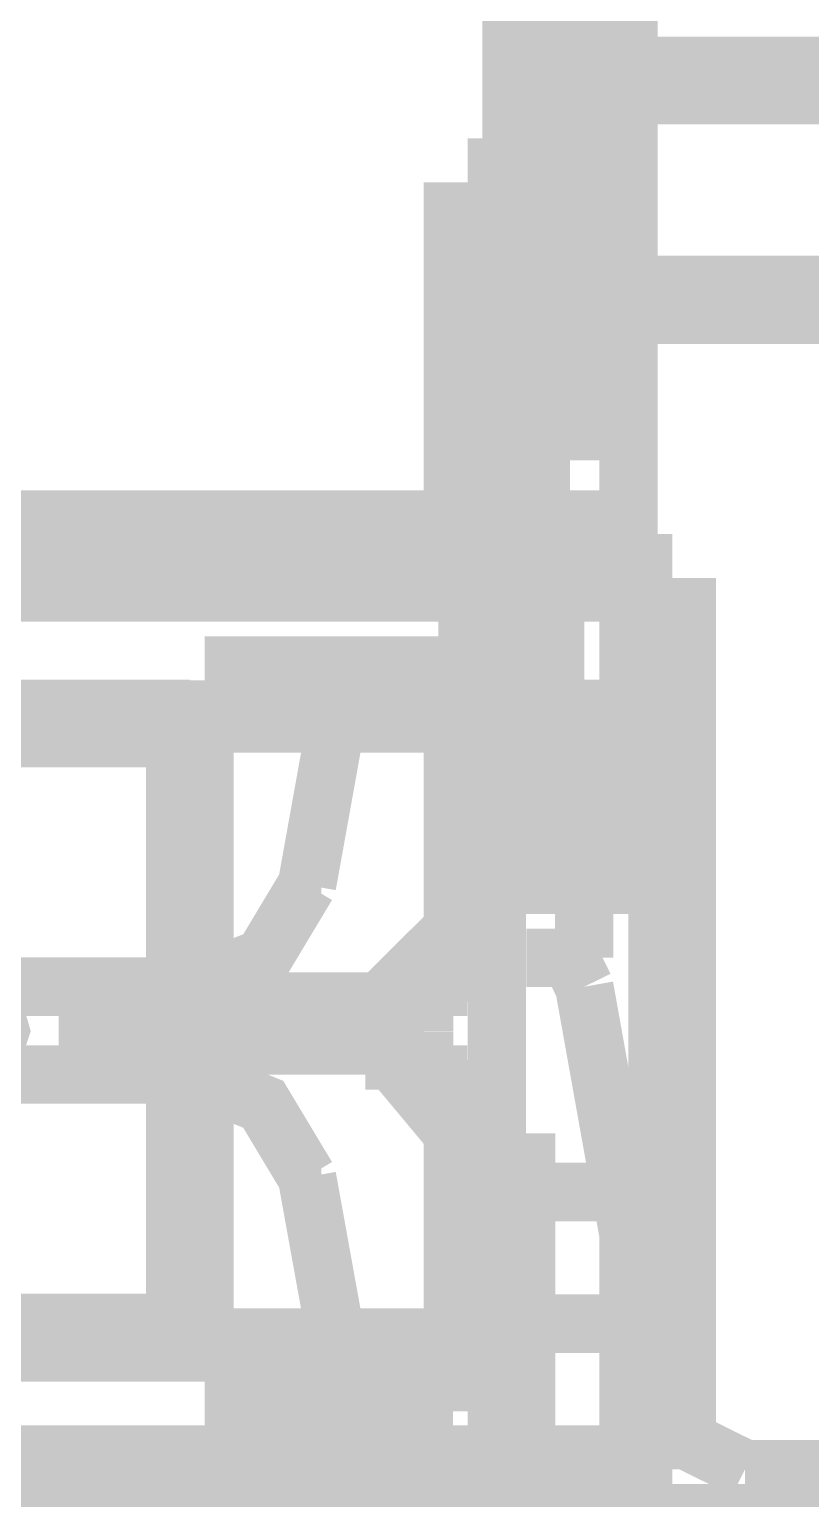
# Model space of a CAD drawing. Extents: x 0.1 to 11.6, y 0.3 to 16.2.
# Drawn here: x 8.19 to 8.2791, y 11.9834 to 12.1508 of the extents above; entities that cross this region are included whole.
import ezdxf

# ---------------------------------------------------------------- set-up
doc = ezdxf.new("R2010")
doc.units = 0
doc.header["$MEASUREMENT"] = 0

msp = doc.modelspace()

# ---------------------------------------------------------------- linework, layer by layer
at = {"color": 0}
for points, const_width in [([(8.24669, 12.0933), (8.24669, 13.3834)], 0.01), ([(8.25667, 12.1983), (8.25667, 12.145)], 0.01), ([(8.25331, 12.1334), (8.25331, 12.1917)], 0.00667), ([(8.25836, 12.115), (8.25836, 12.1533)], 0.00667), ([(8.25667, 12.145), (8.41336, 12.145)], 0.01), ([(8.24669, 12.1334), (8.24001, 12.1334)], 0.01), ([(8.24001, 12.1334), (8.24001, 12.0933)], 0.01), ([(8.25331, 12.1334), (8.24669, 12.1334)], 0.00667), ([(8.25331, 12.1334), (8.25331, 12.1017)], 0.00667), ([(8.30501, 12.1217), (8.25331, 12.1217)], 0.00667), ([(8.25999, 12.1166), (8.25999, 12.1183)], 0.00667), ([(8.25999, 12.1183), (8.26167, 12.1183)], 0.00667), ([(8.26167, 12.1183), (8.26335, 12.1183)], 0.00667), ([(8.26167, 12.1183), (8.26335, 12.1183)], 0.00667), ([(8.26335, 12.1183), (8.30333, 12.1183)], 0.00667), ([(8.25836, 12.115), (8.25836, 12.1166)], 0.00667), ([(8.25836, 12.1166), (8.25999, 12.1166)], 0.00667), ([(8.25836, 12.1166), (8.25999, 12.1166)], 0.00667), ([(8.25836, 12.1166), (8.25999, 12.1166)], 0.00667), ([(8.24669, 12.115), (8.24001, 12.115)], 0.00667), ([(8.25836, 12.0933), (8.25836, 12.115)], 0.00667), ([(8.24001, 12.0983), (8.24669, 12.0983)], 0.00667), ([(8.25836, 12.0933), (8.13336, 12.0933)], 0.01), ([(8.25836, 12.0883), (8.25836, 12.0933)], 0.01), ([(8.24001, 12.0933), (8.24001, 12.08)], 0.00667), ([(8.24669, 12.08), (8.24669, 12.0933)], 0.00667), ([(8.25667, 12.0917), (8.25667, 12.0933)], 0.00667), ([(8.25667, 12.0933), (8.25836, 12.0933)], 0.00667), ([(8.25836, 12.0933), (8.25999, 12.0933)], 0.00667), ([(8.25836, 12.0933), (8.25999, 12.0933)], 0.00667), ([(8.25331, 12.0917), (8.25499, 12.0917)], 0.00667), ([(8.25499, 12.0917), (8.25667, 12.0917)], 0.00667), ([(8.25499, 12.0917), (8.25667, 12.0917)], 0.00667), ([(8.25667, 12.0917), (8.25836, 12.0917)], 0.00667), ([(8.25667, 12.0917), (8.25836, 12.0917)], 0.00667), ([(8.26335, 12.0883), (8.13336, 12.0883)], 0.01), ([(8.26335, 11.9867), (8.26335, 12.0883)], 0.01), ([(8.25836, 12.05), (8.25836, 12.0883)], 0.00667), ([(8.24001, 12.08), (8.24001, 12.05)], 0.00667), ([(8.24001, 12.08), (8.24669, 12.08)], 0.00667), ([(8.24669, 12.05), (8.24669, 12.08)], 0.00667), ([(8.24669, 12.08), (8.24832, 12.08)], 0.00667), ([(8.24669, 12.08), (8.24669, 12.05)], 0.00667), ([(8.24669, 12.08), (8.24669, 12.05)], 0.00667), ([(8.25331, 12.08), (8.24669, 12.08)], 0.00667), ([(8.23833, 12.0783), (8.21001, 12.0783)], 0.00667), ([(8.23833, 12.0483), (8.23833, 12.0783)], 0.00667), ([(8.25331, 12.0767), (8.25331, 12.045)], 0.00667), ([(8.20833, 12.0717), (8.03168, 12.0717)], 0.01), ([(8.22999, 12.0733), (8.22835, 12.0733), (8.22499, 12.0733), (8.22331, 12.0733), (8.22, 12.0733), (8.21669, 12.0733), (8.21164, 12.0733), (8.20503, 12.0733), (8.19835, 12.0733), (8.19168, 12.0733), (8.18332, 12.0733), (8.17503, 12.0733), (8.17333, 12.0733)], 0.00667), ([(8.20833, 12.0717), (8.20833, 12.07)], 0.01), ([(8.22667, 12.0733), (8.22499, 12.0733), (8.22499, 12.0717)], 0.00667), ([(8.23167, 12.0717), (8.23167, 12.0733), (8.22999, 12.0733)], 0.00667), ([(8.20833, 12.07), (8.20833, 12.0667)], 0.01), ([(8.24001, 12.0717), (8.23665, 12.0717), (8.23503, 12.0717), (8.23167, 12.0717), (8.22835, 12.0717), (8.22499, 12.0717), (8.21832, 12.0717), (8.21332, 12.0717), (8.20833, 12.0717)], 0.00667), ([(8.22168, 12.0533), (8.22499, 12.0717)], 0.00667), ([(8.23167, 12.0717), (8.23335, 12.0717)], 0.00667), ([(8.23335, 12.0717), (8.23167, 12.0717)], 0.00667), ([(8.23167, 12.0717), (8.23335, 12.0717)], 0.00667), ([(8.23167, 12.0717), (8.23335, 12.0717)], 0.00667), ([(8.23665, 12.0717), (8.23335, 12.0717)], 0.00667), ([(8.23335, 12.0717), (8.23503, 12.0717)], 0.00667), ([(8.23335, 12.0717), (8.23503, 12.0717)], 0.00667), ([(8.23335, 12.0717), (8.23503, 12.0717)], 0.00667), ([(8.23335, 12.0717), (8.23503, 12.0717)], 0.00667), ([(8.23335, 12.0717), (8.23503, 12.0717)], 0.00667), ([(8.23335, 12.0717), (8.23503, 12.0717)], 0.00667), ([(8.23335, 12.0717), (8.23503, 12.0717)], 0.00667), ([(8.23335, 12.0717), (8.23503, 12.0717)], 0.00667), ([(8.23335, 12.0717), (8.23503, 12.0717)], 0.00667), ([(8.23335, 12.0717), (8.23503, 12.0717)], 0.00667), ([(8.23335, 12.0717), (8.23503, 12.0717)], 0.00667), ([(8.23335, 12.0717), (8.23503, 12.0717)], 0.00667), ([(8.23335, 12.0717), (8.23503, 12.0717)], 0.00667), ([(8.23335, 12.0717), (8.23503, 12.0717)], 0.00667), ([(8.23335, 12.0717), (8.23503, 12.0717)], 0.00667), ([(8.23335, 12.0717), (8.23503, 12.0717)], 0.00667), ([(8.23335, 12.0717), (8.23503, 12.0717)], 0.00667), ([(8.23335, 12.0717), (8.23503, 12.0717)], 0.00667), ([(8.23335, 12.0717), (8.23503, 12.0717)], 0.00667), ([(8.23335, 12.0717), (8.23503, 12.0717)], 0.00667), ([(8.23335, 12.0717), (8.23503, 12.0717)], 0.00667), ([(8.23335, 12.0717), (8.23503, 12.0717)], 0.00667), ([(8.23335, 12.0717), (8.23503, 12.0717)], 0.00667), ([(8.23335, 12.0717), (8.23503, 12.0717)], 0.00667), ([(8.23335, 12.0717), (8.23503, 12.0717)], 0.00667), ([(8.23335, 12.0717), (8.23503, 12.0717)], 0.00667), ([(8.23335, 12.0717), (8.23503, 12.0717)], 0.00667), ([(8.23335, 12.0717), (8.23503, 12.0717)], 0.00667), ([(8.23503, 12.0717), (8.23665, 12.0717)], 0.00667), ([(8.23503, 12.0717), (8.23665, 12.0717)], 0.00667), ([(8.23503, 12.0717), (8.23665, 12.0717)], 0.00667), ([(8.23503, 12.0717), (8.23665, 12.0717)], 0.00667), ([(8.23503, 12.0717), (8.23665, 12.0717)], 0.00667), ([(8.23503, 12.0717), (8.23665, 12.0717)], 0.00667), ([(8.23503, 12.0717), (8.23665, 12.0717)], 0.00667), ([(8.23503, 12.0717), (8.23665, 12.0717)], 0.00667), ([(8.23503, 12.0717), (8.23665, 12.0717)], 0.00667), ([(8.23503, 12.0717), (8.23665, 12.0717)], 0.00667), ([(8.23503, 12.0717), (8.23665, 12.0717)], 0.00667), ([(8.23503, 12.0717), (8.23665, 12.0717)], 0.00667), ([(8.23503, 12.0717), (8.23665, 12.0717)], 0.00667), ([(8.23503, 12.0717), (8.23665, 12.0717)], 0.00667), ([(8.23503, 12.0717), (8.23665, 12.0717)], 0.00667), ([(8.23503, 12.0717), (8.23665, 12.0717)], 0.00667), ([(8.23503, 12.0717), (8.23665, 12.0717)], 0.00667), ([(8.23503, 12.0717), (8.23665, 12.0717)], 0.00667), ([(8.23503, 12.0717), (8.23665, 12.0717)], 0.00667), ([(8.23503, 12.0717), (8.23665, 12.0717)], 0.00667), ([(8.23503, 12.0717), (8.23665, 12.0717)], 0.00667), ([(8.23503, 12.0717), (8.23665, 12.0717)], 0.00667), ([(8.23503, 12.0717), (8.23665, 12.0717)], 0.00667), ([(8.23503, 12.0717), (8.23665, 12.0717)], 0.00667), ([(8.23503, 12.0717), (8.23665, 12.0717)], 0.00667), ([(8.23503, 12.0717), (8.23665, 12.0717)], 0.00667), ([(8.23503, 12.0717), (8.23665, 12.0717)], 0.00667), ([(8.23503, 12.0717), (8.23665, 12.0717)], 0.00667), ([(8.23503, 12.0717), (8.23665, 12.0717)], 0.00667), ([(8.23503, 12.0717), (8.23665, 12.0717)], 0.00667), ([(8.23503, 12.0717), (8.23665, 12.0717)], 0.00667), ([(8.23503, 12.0717), (8.23665, 12.0717)], 0.00667), ([(8.23503, 12.0717), (8.23665, 12.0717)], 0.00667), ([(8.23503, 12.0717), (8.23665, 12.0717)], 0.00667), ([(8.23503, 12.0717), (8.23665, 12.0717)], 0.00667), ([(8.23503, 12.0717), (8.23665, 12.0717)], 0.00667), ([(8.23503, 12.0717), (8.23665, 12.0717)], 0.00667), ([(8.23503, 12.0717), (8.23665, 12.0717)], 0.00667), ([(8.23503, 12.0717), (8.23665, 12.0717)], 0.00667), ([(8.23503, 12.0717), (8.23665, 12.0717)], 0.00667), ([(8.23503, 12.0717), (8.23665, 12.0717)], 0.00667), ([(8.23503, 12.0717), (8.23665, 12.0717)], 0.00667), ([(8.23503, 12.0717), (8.23665, 12.0717)], 0.00667), ([(8.23503, 12.0717), (8.23665, 12.0717)], 0.00667), ([(8.23503, 12.0717), (8.23665, 12.0717)], 0.00667), ([(8.23503, 12.0717), (8.23665, 12.0717)], 0.00667), ([(8.23503, 12.0717), (8.23665, 12.0717)], 0.00667), ([(8.23503, 12.0717), (8.23665, 12.0717)], 0.00667), ([(8.23503, 12.0717), (8.23665, 12.0717)], 0.00667), ([(8.23503, 12.0717), (8.23665, 12.0717)], 0.00667), ([(8.23503, 12.0717), (8.23665, 12.0717)], 0.00667), ([(8.23503, 12.0717), (8.23665, 12.0717)], 0.00667), ([(8.23503, 12.0717), (8.23665, 12.0717)], 0.00667), ([(8.23503, 12.0717), (8.23665, 12.0717)], 0.00667), ([(8.23503, 12.0717), (8.23665, 12.0717)], 0.00667), ([(8.23503, 12.0717), (8.23665, 12.0717)], 0.00667), ([(8.23503, 12.0717), (8.23665, 12.0717)], 0.00667), ([(8.23503, 12.0717), (8.23665, 12.0717)], 0.00667), ([(8.23503, 12.0717), (8.23665, 12.0717)], 0.00667), ([(8.23503, 12.0717), (8.23665, 12.0717)], 0.00667), ([(8.23503, 12.0717), (8.23665, 12.0717)], 0.00667), ([(8.23503, 12.0717), (8.23665, 12.0717)], 0.00667), ([(8.23503, 12.0717), (8.23665, 12.0717)], 0.00667), ([(8.23503, 12.0717), (8.23665, 12.0717)], 0.00667), ([(8.23503, 12.0717), (8.23665, 12.0717)], 0.00667), ([(8.23503, 12.0717), (8.23665, 12.0717)], 0.00667), ([(8.23503, 12.0717), (8.23665, 12.0717)], 0.00667), ([(8.23503, 12.0717), (8.23665, 12.0717)], 0.00667), ([(8.23503, 12.0717), (8.23665, 12.0717)], 0.00667), ([(8.23503, 12.0717), (8.23665, 12.0717)], 0.00667), ([(8.23665, 12.0717), (8.23833, 12.0717)], 0.00667), ([(8.23665, 12.0717), (8.23833, 12.0717)], 0.00667), ([(8.23665, 12.0717), (8.23833, 12.0717)], 0.00667), ([(8.23665, 12.0717), (8.23833, 12.0717)], 0.00667), ([(8.23665, 12.0717), (8.23833, 12.0717)], 0.00667), ([(8.23665, 12.0717), (8.23833, 12.0717)], 0.00667), ([(8.23665, 12.0717), (8.23833, 12.0717)], 0.00667), ([(8.23665, 12.0717), (8.23833, 12.0717)], 0.00667), ([(8.23665, 12.0717), (8.23833, 12.0717)], 0.00667), ([(8.23665, 12.0717), (8.23833, 12.0717)], 0.00667), ([(8.23665, 12.0717), (8.23833, 12.0717)], 0.00667), ([(8.23665, 12.0717), (8.23833, 12.0717)], 0.00667), ([(8.23665, 12.0717), (8.23833, 12.0717)], 0.00667), ([(8.23665, 12.0717), (8.23833, 12.0717)], 0.00667), ([(8.23665, 12.0717), (8.23833, 12.0717)], 0.00667), ([(8.23665, 12.0717), (8.23833, 12.0717)], 0.00667), ([(8.23665, 12.0717), (8.23833, 12.0717)], 0.00667), ([(8.23665, 12.0717), (8.23833, 12.0717)], 0.00667), ([(8.23665, 12.0717), (8.23833, 12.0717)], 0.00667), ([(8.23665, 12.0717), (8.23833, 12.0717)], 0.00667), ([(8.23665, 12.0717), (8.23833, 12.0717)], 0.00667), ([(8.23665, 12.0717), (8.23833, 12.0717)], 0.00667), ([(8.23665, 12.0717), (8.23833, 12.0717)], 0.00667), ([(8.23665, 12.0717), (8.23833, 12.0717)], 0.00667), ([(8.23665, 12.0717), (8.23833, 12.0717)], 0.00667), ([(8.23665, 12.0717), (8.23833, 12.0717)], 0.00667), ([(8.23665, 12.0717), (8.23833, 12.0717)], 0.00667), ([(8.23665, 12.0717), (8.23833, 12.0717)], 0.00667), ([(8.23665, 12.0717), (8.23833, 12.0717)], 0.00667), ([(8.23665, 12.0717), (8.23833, 12.0717)], 0.00667), ([(8.23665, 12.0717), (8.23833, 12.0717)], 0.00667), ([(8.23665, 12.0717), (8.23833, 12.0717)], 0.00667), ([(8.23665, 12.0717), (8.23833, 12.0717)], 0.00667), ([(8.23665, 12.0717), (8.23833, 12.0717)], 0.00667), ([(8.23665, 12.0717), (8.23833, 12.0717)], 0.00667), ([(8.23665, 12.0717), (8.23833, 12.0717)], 0.00667), ([(8.23665, 12.0717), (8.23833, 12.0717)], 0.00667), ([(8.23665, 12.0717), (8.23833, 12.0717)], 0.00667), ([(8.23665, 12.0717), (8.23833, 12.0717)], 0.00667), ([(8.23665, 12.0717), (8.23833, 12.0717)], 0.00667), ([(8.23665, 12.0717), (8.23833, 12.0717)], 0.00667), ([(8.23665, 12.0717), (8.23833, 12.0717)], 0.00667), ([(8.23665, 12.0717), (8.23833, 12.0717)], 0.00667), ([(8.23665, 12.0717), (8.23833, 12.0717)], 0.00667), ([(8.23665, 12.0717), (8.23833, 12.0717)], 0.00667), ([(8.23665, 12.0717), (8.23833, 12.0717)], 0.00667), ([(8.23665, 12.0717), (8.23833, 12.0717)], 0.00667), ([(8.23665, 12.0717), (8.23833, 12.0717)], 0.00667), ([(8.23665, 12.0717), (8.23833, 12.0717)], 0.00667), ([(8.23665, 12.0717), (8.23833, 12.0717)], 0.00667), ([(8.23665, 12.0717), (8.23833, 12.0717)], 0.00667), ([(8.23665, 12.0717), (8.23833, 12.0717)], 0.00667), ([(8.23665, 12.0717), (8.23833, 12.0717)], 0.00667), ([(8.23665, 12.0717), (8.23833, 12.0717)], 0.00667), ([(8.23665, 12.0717), (8.23833, 12.0717)], 0.00667), ([(8.23665, 12.0717), (8.23833, 12.0717)], 0.00667), ([(8.23665, 12.0717), (8.23833, 12.0717)], 0.00667), ([(8.23665, 12.0717), (8.23833, 12.0717)], 0.00667), ([(8.23665, 12.0717), (8.23833, 12.0717)], 0.00667), ([(8.23665, 12.0717), (8.23833, 12.0717)], 0.00667), ([(8.23665, 12.0717), (8.23833, 12.0717)], 0.00667), ([(8.23665, 12.0717), (8.23833, 12.0717)], 0.00667), ([(8.23665, 12.0717), (8.23833, 12.0717)], 0.00667), ([(8.23665, 12.0717), (8.23833, 12.0717)], 0.00667), ([(8.23665, 12.0717), (8.23833, 12.0717)], 0.00667), ([(8.23665, 12.0717), (8.23833, 12.0717)], 0.00667), ([(8.23665, 12.0717), (8.23833, 12.0717)], 0.00667), ([(8.23665, 12.0717), (8.23833, 12.0717)], 0.00667), ([(8.23665, 12.0717), (8.23833, 12.0717)], 0.00667), ([(8.23665, 12.0717), (8.23833, 12.0717)], 0.00667), ([(8.23665, 12.0717), (8.23833, 12.0717)], 0.00667), ([(8.23665, 12.0717), (8.23833, 12.0717)], 0.00667), ([(8.23665, 12.0717), (8.23833, 12.0717)], 0.00667), ([(8.23665, 12.0717), (8.23833, 12.0717)], 0.00667), ([(8.23665, 12.0717), (8.23833, 12.0717)], 0.00667), ([(8.23665, 12.0717), (8.23833, 12.0717)], 0.00667), ([(8.23665, 12.0717), (8.23833, 12.0717)], 0.00667), ([(8.23665, 12.0717), (8.23833, 12.0717)], 0.00667), ([(8.23665, 12.0717), (8.23833, 12.0717)], 0.00667), ([(8.23665, 12.0717), (8.23833, 12.0717)], 0.00667), ([(8.23665, 12.0717), (8.23833, 12.0717)], 0.00667), ([(8.23665, 12.0717), (8.23833, 12.0717)], 0.00667), ([(8.23665, 12.0717), (8.23833, 12.0717)], 0.00667), ([(8.23665, 12.0717), (8.23833, 12.0717)], 0.00667), ([(8.23665, 12.0717), (8.23833, 12.0717)], 0.00667), ([(8.23665, 12.0717), (8.23833, 12.0717)], 0.00667), ([(8.23665, 12.0717), (8.23833, 12.0717)], 0.00667), ([(8.23665, 12.0717), (8.23833, 12.0717)], 0.00667), ([(8.23665, 12.0717), (8.23833, 12.0717)], 0.00667), ([(8.23665, 12.0717), (8.23833, 12.0717)], 0.00667), ([(8.23665, 12.0717), (8.23833, 12.0717)], 0.00667), ([(8.23665, 12.0717), (8.23833, 12.0717)], 0.00667), ([(8.23665, 12.0717), (8.23833, 12.0717)], 0.00667), ([(8.23665, 12.0717), (8.23833, 12.0717)], 0.00667), ([(8.23665, 12.0717), (8.23833, 12.0717)], 0.00667), ([(8.23665, 12.0717), (8.23833, 12.0717)], 0.00667), ([(8.23665, 12.0717), (8.23833, 12.0717)], 0.00667), ([(8.23665, 12.0717), (8.23833, 12.0717)], 0.00667), ([(8.23665, 12.0717), (8.23833, 12.0717)], 0.00667), ([(8.23665, 12.0717), (8.23833, 12.0717)], 0.00667), ([(8.23665, 12.0717), (8.23833, 12.0717)], 0.00667), ([(8.23665, 12.0717), (8.23833, 12.0717)], 0.00667), ([(8.23665, 12.0717), (8.23833, 12.0717)], 0.00667), ([(8.23665, 12.0717), (8.23833, 12.0717)], 0.00667), ([(8.23665, 12.0717), (8.23833, 12.0717)], 0.00667), ([(8.23665, 12.0717), (8.23833, 12.0717)], 0.00667), ([(8.23665, 12.0717), (8.23833, 12.0717)], 0.00667), ([(8.23665, 12.0717), (8.23833, 12.0717)], 0.00667), ([(8.23665, 12.0717), (8.23833, 12.0717)], 0.00667), ([(8.23665, 12.0717), (8.23833, 12.0717)], 0.00667), ([(8.23665, 12.0717), (8.23833, 12.0717)], 0.00667), ([(8.23665, 12.0717), (8.23833, 12.0717)], 0.00667), ([(8.23665, 12.0717), (8.23833, 12.0717)], 0.00667), ([(8.23665, 12.0717), (8.23833, 12.0717)], 0.00667), ([(8.23833, 12.0717), (8.24001, 12.0717)], 0.00667), ([(8.23833, 12.0717), (8.24001, 12.0717)], 0.00667), ([(8.23833, 12.0717), (8.24001, 12.0717)], 0.00667), ([(8.23833, 12.0717), (8.24001, 12.0717)], 0.00667), ([(8.23833, 12.0717), (8.24001, 12.0717)], 0.00667), ([(8.23833, 12.0717), (8.24001, 12.0717)], 0.00667), ([(8.23833, 12.0717), (8.24001, 12.0717)], 0.00667), ([(8.23833, 12.0717), (8.24001, 12.0717)], 0.00667), ([(8.23833, 12.0717), (8.24001, 12.0717)], 0.00667), ([(8.23833, 12.0717), (8.24001, 12.0717)], 0.00667), ([(8.23833, 12.0717), (8.24001, 12.0717)], 0.00667), ([(8.23833, 12.0717), (8.24001, 12.0717)], 0.00667), ([(8.23833, 12.0717), (8.24001, 12.0717)], 0.00667), ([(8.23833, 12.0717), (8.24001, 12.0717)], 0.00667), ([(8.23833, 12.0717), (8.24001, 12.0717)], 0.00667), ([(8.23833, 12.0717), (8.24001, 12.0717)], 0.00667), ([(8.23833, 12.0717), (8.24001, 12.0717)], 0.00667), ([(8.23833, 12.0717), (8.24001, 12.0717)], 0.00667), ([(8.23833, 12.0717), (8.24001, 12.0717)], 0.00667), ([(8.23833, 12.0717), (8.24001, 12.0717)], 0.00667), ([(8.23833, 12.0717), (8.24001, 12.0717)], 0.00667), ([(8.23833, 12.0717), (8.24001, 12.0717)], 0.00667), ([(8.23833, 12.0717), (8.24001, 12.0717)], 0.00667), ([(8.23833, 12.0717), (8.24001, 12.0717)], 0.00667), ([(8.23833, 12.0717), (8.24001, 12.0717)], 0.00667), ([(8.23833, 12.0717), (8.24001, 12.0717)], 0.00667), ([(8.23833, 12.0717), (8.24001, 12.0717)], 0.00667), ([(8.23833, 12.0717), (8.24001, 12.0717)], 0.00667), ([(8.23833, 12.0717), (8.24001, 12.0717)], 0.00667), ([(8.23833, 12.0717), (8.24001, 12.0717)], 0.00667), ([(8.23833, 12.0717), (8.24001, 12.0717)], 0.00667), ([(8.23833, 12.0717), (8.24001, 12.0717)], 0.00667), ([(8.23833, 12.0717), (8.24001, 12.0717)], 0.00667), ([(8.23833, 12.0717), (8.24001, 12.0717)], 0.00667), ([(8.23833, 12.0717), (8.24001, 12.0717)], 0.00667), ([(8.23833, 12.0717), (8.24001, 12.0717)], 0.00667), ([(8.23833, 12.0717), (8.24001, 12.0717)], 0.00667), ([(8.23833, 12.0717), (8.24001, 12.0717)], 0.00667), ([(8.23833, 12.0717), (8.24001, 12.0717)], 0.00667), ([(8.24333, 12.07), (8.24164, 12.0717), (8.24001, 12.0717)], 0.00667), ([(8.24333, 12.005), (8.24333, 12.07)], 0.00667), ([(8.20833, 12.0667), (8.20833, 12.065)], 0.01), ([(8.20833, 12.065), (8.20833, 12.0566)], 0.01), ([(8.24669, 12.0633), (8.25331, 12.0633)], 0.00667), ([(8.20833, 12.0566), (8.20833, 12.0167)], 0.01), ([(8.20833, 12.0417), (8.21669, 12.045), (8.22168, 12.0533)], 0.00667), ([(8.22168, 12.0533), (8.22331, 12.0533)], 0.00667), ([(8.24001, 12.05), (8.24001, 12.0483), (8.24001, 12.0467), (8.23833, 12.045), (8.23833, 12.0433), (8.23665, 12.0433), (8.23665, 12.0417), (8.23503, 12.0417), (8.23503, 12.04), (8.23335, 12.04), (8.23167, 12.04), (8.22999, 12.04)], 0.00667), ([(8.16336, 12.015), (8.17503, 12.0183), (8.18332, 12.0267), (8.18668, 12.0367), (8.18332, 12.0483)], 0.00667), ([(8.22999, 12.04), (8.23833, 12.0483)], 0.00667), ([(8.25331, 12.045), (8.24669, 12.045)], 0.00667), ([(8.24669, 12.045), (8.24832, 12.045)], 0.00667), ([(8.25331, 12.0417), (8.25168, 12.045), (8.24832, 12.045)], 0.00667), ([(8.14665, 12.0417), (8.14833, 12.0417), (8.15668, 12.0417), (8.16499, 12.0417), (8.17333, 12.0417), (8.18001, 12.0417), (8.18668, 12.0417), (8.19336, 12.0417), (8.19835, 12.0417), (8.20167, 12.0417), (8.20503, 12.0417), (8.20665, 12.0417), (8.20833, 12.0417)], 0.00667), ([(8.25331, 12.0417), (8.26167, 11.995)], 0.00667), ([(8.22999, 12.04), (8.19336, 12.04)], 0.00667), ([(8.22999, 12.04), (8.23167, 12.04)], 0.00667), ([(8.19336, 12.035), (8.22999, 12.035)], 0.00667), ([(8.22999, 12.035), (8.23167, 12.035)], 0.00667), ([(8.23833, 12.025), (8.22999, 12.035)], 0.00667), ([(8.22999, 12.035), (8.23167, 12.035), (8.23167, 12.0333), (8.23335, 12.0333), (8.23503, 12.0333), (8.23503, 12.0317), (8.23665, 12.0317), (8.23665, 12.03), (8.23833, 12.03), (8.23833, 12.0283), (8.24001, 12.0283), (8.24001, 12.0267), (8.24001, 12.025), (8.24001, 12.0233)], 0.00667), ([(8.20833, 12.0317), (8.20665, 12.0317), (8.20503, 12.0317), (8.20167, 12.0317), (8.19835, 12.0317), (8.19336, 12.0317), (8.18668, 12.0317), (8.18001, 12.0317), (8.17333, 12.0317), (8.16499, 12.0317), (8.15668, 12.0317), (8.14833, 12.0317), (8.14665, 12.0317)], 0.00667), ([(8.22168, 12.02), (8.21669, 12.0283), (8.20833, 12.0317)], 0.00667), ([(8.23833, 12.025), (8.23833, 11.995)], 0.00667), ([(8.24669, 11.9933), (8.24669, 12.025)], 0.00667), ([(8.24669, 12.025), (8.24669, 11.9933)], 0.00667), ([(8.24669, 12.025), (8.24669, 11.9933)], 0.00667), ([(8.25836, 11.9867), (8.25836, 12.025)], 0.00667), ([(8.24001, 12.0233), (8.24001, 11.9933)], 0.00667), ([(8.22168, 12.02), (8.22331, 12.02)], 0.00667), ([(8.22499, 12.0017), (8.22168, 12.02)], 0.00667), ([(8.20833, 12.0167), (8.20833, 12.01)], 0.01), ([(8.24669, 12.0183), (8.24001, 12.0183)], 0.00667), ([(8.25667, 12.0183), (8.24669, 12.0183)], 0.00667), ([(8.20833, 12.01), (8.20833, 12.0067)], 0.01), ([(8.20833, 12.0067), (8.20833, 12.0033)], 0.01), ([(8.20833, 12.0033), (8.20833, 12.0017)], 0.01), ([(8.24001, 12.0017), (8.24164, 12.0033), (8.24333, 12.005)], 0.00667), ([(8.20833, 12.0017), (8.03168, 12.0017)], 0.01), ([(8.24001, 12.0033), (8.24669, 12.0033)], 0.00667), ([(8.24669, 12.0033), (8.25999, 12.0033)], 0.00667), ([(8.20833, 12.0017), (8.21332, 12.0017), (8.21832, 12.0017), (8.22499, 12.0017), (8.22835, 12.0017), (8.23167, 12.0017), (8.23503, 12.0017), (8.23665, 12.0017), (8.23833, 12.0017), (8.24001, 12.0017)], 0.00667), ([(8.22499, 12.0017), (8.22667, 12)], 0.00667), ([(8.22999, 12), (8.23167, 12), (8.23167, 12.0017)], 0.00667), ([(8.17333, 12), (8.17665, 12), (8.18332, 12), (8.19168, 12), (8.19997, 12), (8.20503, 12), (8.21164, 12), (8.21669, 12), (8.22, 12), (8.22331, 12), (8.22667, 12), (8.22835, 12), (8.22999, 12)], 0.00667), ([(8.23833, 11.995), (8.21001, 11.995)], 0.00667), ([(8.26167, 11.995), (8.26497, 11.99), (8.27165, 11.9867)], 0.00667), ([(8.24001, 11.9933), (8.24669, 11.9933)], 0.00667), ([(8.24669, 11.9933), (8.24832, 11.9933)], 0.00667), ([(8.24669, 11.98), (8.24669, 11.9933)], 0.00667), ([(8.26335, 11.9867), (8.13336, 11.9867)], 0.01), ([(8.25836, 11.98), (8.25836, 11.9867)], 0.01), ([(8.27165, 11.9867), (8.32167, 11.9867)], 0.00667), ([(8.25836, 11.98), (8.13336, 11.98)], 0.01), ([(8.42333, 11.98), (8.24669, 11.98)], 0.01), ([(8.24669, 11.98), (8.24832, 11.98)], 0.01)]:
    msp.add_lwpolyline(points, dxfattribs=dict(at, const_width=const_width))

doc.saveas('drawing.dxf')
